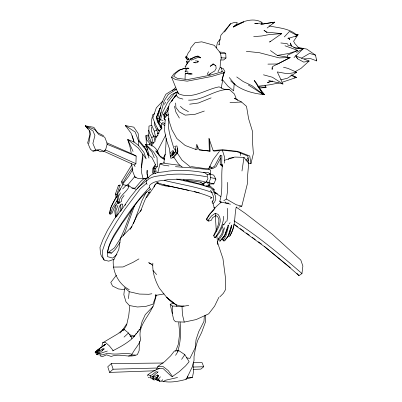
<?xml version="1.0" encoding="UTF-8"?>
<svg xmlns="http://www.w3.org/2000/svg" width="402" height="402" viewBox="0 0 402 402"><rect width="100%" height="100%" fill="white"/><g stroke="black" fill="none" stroke-linecap="round" stroke-linejoin="round"><path stroke-width="0.6" d="M98.626 354.83L97.626 354.755L97.591 352.428L103.475 348.248L102.394 350.926M212.839 203.729L214.522 202.206L215.814 199.312L215.442 196.04L212.944 190.226L208.864 185.97L207.578 182.407L206.156 181.895L202.392 183.674L200.643 182.262M152.916 173.654L152.976 168.086L155.388 164.539L151.82 157.358L147.911 154.494L145.368 148.177L139.052 140.444L138.127 133.394L133.806 127.153L125.489 125.645L131.092 133.223L134.183 142.052L138.554 145.524L143.886 152.298L146.152 158.885L138.328 148.087L127.71 139.494L130.047 147.082L131.183 152.855M156.358 378.649L154.564 379.97L153.619 379.835L153.7 377.272L157.413 374.925L158.649 375.548L155.85 379.121L157.298 380.403L158.634 380.076L158.524 379.066L160.443 376.774M117.851 214.969L117.907 211.563L119.474 206.216L121.474 204.05L122.695 204.186L121.454 210.532M189.096 73.832L192.176 73.993L185.613 73.229L185.211 73.938L185.046 79.239M210.532 174.282L210.603 170.036L209.291 169.649L192.935 167.956L175.393 166.684M222.567 165.835L221.688 164.991L221.859 155.73L220.381 155.192L214.547 166.257L210.869 168.383L209.306 166.443M222.391 166.544L220.206 164.423L220.381 155.192M99.475 351.016L99.5 349.77L99.877 349.856L96.55 352.057L96.048 353.222L96.591 354.463L97.626 354.755M205.226 315.208L205.729 321.298L201.598 332.544L197.668 340.479L195.588 347.65L194.02 356.559L194.03 360.353L192.483 366.418L186.322 379.292C178.488 381.392 169.714 383.141 161.78 381.051L159.79 381.372L158.524 379.066L156.815 379.865L155.85 379.121L156.247 378.146L157.659 377.965L156.85 378.563L156.815 379.865L157.298 380.403M149.368 188.076L149.438 185.538C154.056 180.126 162.086 181.066 168.398 179.538C180.513 178.82 192.714 179.327 204.648 181.629M224.326 163.117L224.507 156.911L222.311 150.052M89.681 130.695L89.832 134.982L87.671 142.805L90.51 149.363L92.937 151.137L95.631 150.031L100.264 149.639L134.374 165.051L135.906 163.684L136.167 156.112L133.966 154.76L106.947 142.881M139.484 341.353L139.137 350.614L137.373 354.624C129.022 358.463 119.711 352.856 111.218 356.479L106.515 354.835L102.349 356.685L100.183 355.901L99.761 353.584L98.646 352.765L98.244 353.891M168.875 118.168C166.86 128.58 171.126 138.348 173.775 148.097L175.84 151.011M195.397 60.868L198.221 61.154L198.196 61.903L195.97 62.873L193.593 62.405L195.392 62.511M124.072 195.483L121.876 198.417L121.454 201.437L119.67 202.568L117.917 202.467L116.892 201.658L118.178 194.603C114.464 200.528 109.791 206.573 109.716 213.909L110.439 214.176M186.895 70.531L186.734 69.435M120.565 204.578L120.067 211.789M151.604 126.796C149.981 132.193 154.795 136.157 155.147 141.318L153.217 143.112L151.438 142.408L148.71 136.037L148.976 126.072L151.861 125.424M204.337 315.771L203.975 321.359L198.744 331.625L196.065 339.615L195.181 347.825L189.93 358.383L186.468 357.825M223.723 216.271C223.437 224.05 219.608 231.391 215.08 237.567L214.276 237.502M154.73 122.067L154.539 125.002L156.926 130.193L158.011 135.243L155.654 137.253L153.664 135.605M146.916 173.493L147.167 170.247L147.142 173.076L147.74 175.875L146.574 178.875L138.449 178.649L134.961 177.106L132.841 171.77L131.534 163.508M234.21 83.706L233.637 90.837L227.813 86.083L222.366 79.536M186.015 68.601L185.875 70.31L185.046 72.038L185.347 71.682L186.784 71.697L188.257 72.069M222.638 164.011C220.487 176.403 223.592 189.236 219.758 201.352L220.874 202.683M96.716 352.951L96.349 351.001L95.867 351.66L95.766 352.82L96.359 351.665L98.495 349.74M166.242 138.378L165.503 151.76L163.82 162.961L159.941 163.966L157.83 172.538M129.791 305.957L128.735 315.655L126.62 325.107L123.248 330.816M128.459 298.616L129.228 291.711L124.635 287.656L123.851 294.721L125.972 301.807L129.384 305.525L137.338 306.982L145.599 306.445L152.941 304.213L155.071 298.465L155.951 294.189M197.658 146.187L197.307 149.227L195.839 149.474L185.191 145.479L176.785 138.479L171.92 129.7L169.031 120.871L167.745 110.887L169.307 104.078L173.584 98.299M233.723 224.286L265.069 247.074L289.023 266.878L299.008 275.611L301.962 273.551L302.872 266.044L300.827 260.104L272.209 234.175L245.084 213.251L236.316 207.216M158.82 121.615L159.177 118.766L164.247 100.766L168.217 94.54L175.865 89.676M157.122 121.123C159.046 111.907 161.207 102.404 165.966 94.184L174.031 89.169L176.433 89.279M226.949 221.135L227.728 215.839L227.261 208.281M241.974 171.031L243.974 157.373L234.708 157.046L224.482 160.282M148.675 178.026L148.84 176.95C153.74 171.513 162.041 172.649 168.569 171.081C180.835 169.775 193.231 170.538 205.327 172.895M223.738 200.794L226.326 199.005L227.592 190.99L227.296 182.347M88.767 143.665L90.36 134.082L89.942 131.268L85.279 125.856L93.837 127.308L97.55 132.605L103.585 135.715M236.281 206.874C234.085 216.356 235.838 227.457 229.823 235.662M141.388 167.669L142.821 159.478L142.765 154.318L141.303 166.116L141.725 173.237L143.001 178.418L146.574 178.875M195.839 149.474L196.749 144.358L199.101 149.83L210.075 151.177L209.568 138.931M208.98 169.468L209.517 166.483M166.287 116.233L166.724 113.841M221.18 88.239L222.668 80.44M231.577 225.03L227.994 236.301L224.437 240.969L223.216 240.823L226.004 235.602L228.693 225.617L227.974 225.396M140.474 328.952L140.826 327.173M185.714 379.066L192.422 377.423L193.407 372.453L193.076 363.443M164.021 118.394L164.669 115.143M128.545 356.107L131.685 355.056C133.961 349.549 138.911 345.368 140.71 339.514C137.082 326.675 148.182 317.434 152.73 306.671M170.443 155.328L170.619 158.147L171.709 158.162L177.061 152.7L177.639 149.891L176.991 145.966L175.664 146.067M216.311 47.928L217.407 42.652L220.095 39.311M101.927 346.238L102.641 342.821L117.781 333.846L123.695 329.082L128.484 333.007L132.228 338.549C126.354 343.655 119.449 347.423 112.535 350.906M131.66 165.036L121.866 181.051L121.51 182.689L122.947 184.709M160.705 127.761L161.664 123.535L162.921 122.585L164.996 123.891M116.193 204.99L114.776 210.99L115.454 216.522L116.314 215.673L115.851 210.864L117.942 205.422M210.075 151.177L209.326 150.951L208.939 138.198L213.145 150.569L213.889 151.147L222.929 150.258L237.095 151.745L247.803 156.001L248.647 163.433L250.964 163.644L253.386 153.494L252.521 142.303L252.471 131.323L248.617 118.746L246.506 106.339L241.532 102.007L234.426 98.284L235.451 99.013M161.107 112.299L158.855 121.585L160.579 122.575M223.487 74.219L221.889 80.611L224.13 72.767L222.412 71.646L209.97 75.254L187.513 79.561L177.176 78.264L173.639 76.254L175.704 73.275L180.212 69.737L185.513 68.069L185.804 68.265L185.473 68.079M233.733 225.577L232.748 229.502L230.301 235.356L229.311 236.843M224.507 227.632L222.683 234.562L218.834 239.939L218.437 238.647L221.768 233.944L223.216 229.281L222.653 227.316M164.051 293.917L156.303 295.304L153.423 306.098L145.248 314.66L142.042 321.736L140.122 329.198L133.384 337.208L130.022 336.172M261.813 24.21L262.044 22.406C252.984 17.11 241.321 21.527 233.341 26.994L237.11 23.612L237.054 22.346L234.848 22.281L230.592 23.708L220.894 35.255L218.914 45.019L219.397 43.913M189.377 61.571L190.04 59.124L191.231 60.034M238.984 207.1L241.813 206.151L247.341 183.915L247.351 178.583L248.692 163.333L243.974 157.373M88.078 128.936L85.279 125.856L94.661 129.474L98.807 134.554L104.761 137.228L106.731 142.243L107.133 144.338L105.54 149.981L103.605 151.408L100.631 151.77L98.063 150.519L92.937 151.137M147.559 375.981L147.896 374.835L149.358 373.714L153.604 371.026L159.298 368.252M159.875 122.138L158.855 121.585L160.483 119.771L162.89 111.716L167.348 102.827L174.166 93.852L177.719 91.54M221.673 72.179L222.12 70.672L221.286 67.667L220.125 67.39M224.994 234.833L225.829 232.08M177.558 351.634C180.895 342.223 180.905 331.831 180.081 322.007M116.892 201.658L117.505 201.392L118.047 199.638L118.615 196.035L120.419 192.834M96.45 352.82L95.555 352.901L95.138 352.378L95.415 351.509M213.497 235.848C215.748 230.592 219.236 225.472 218.874 219.407L217.683 216.653L215.924 215.643L215.17 213.316L211.573 215.899L208.156 220.266L208.834 221.085L211.402 220.216L212.522 217.693L215.924 215.643M228.205 225.04L224.693 235.321L220.025 241.094L219.02 240.803L218.437 238.647M177.433 91.616L175.644 96.812L176.036 94.766L178.212 97.716L182.97 99.108M140.464 211.382C143.248 204.794 145.318 197.372 149.66 191.724M134.685 205.196L125.434 230.914L123.253 235.899M116.228 197.488L115.459 193.915L118.349 185.734L119.675 185.046L120.776 185.121M187.191 73.611L187.498 72.752M227.723 227.713L225.014 235.291L220.025 241.094M96.626 351.217L96.967 350.298L102.912 346.142M119.454 191.412L120.469 188.679L123.022 184.719L123.223 183.397L128.715 176.282L132.851 169.307M132.188 208.799L124.7 228.743L120.54 238.21L114.485 247.813L108.475 252.32L107.369 252.069M175.679 351.207L178.282 344.398L179.704 333.263L178.684 322.484M117.876 202.337L119.67 202.568L119.082 201.397C120.022 194.824 126.695 192.367 128.967 186.613L127.906 184.739L134.992 176.352M102.912 346.474L103.259 345.609L105.766 344.303M125.047 205.397L125.519 204.236M133.394 223.834L141.941 200.683L146.464 191.744M163.112 158.453L165.312 154.237M207.236 186.618L208.864 185.97L209.743 184.845L208.96 182.342L210.447 178.945L210.12 174.106L208.261 172.513L205.648 172.393M210.08 184.005L213.824 183.91L215.899 179.171L213.753 175.166L209.407 173.805M186.242 57.38L188.171 52.989L190.292 50.21L190.643 48.024L195.065 42.672L201.729 41.838L214.226 45.3L220.437 52.974L221.316 57.938L220.452 61.606L220.12 67.536L218.03 71.752M187.257 377.207L187.754 376.066M116.55 195.995L110.46 208.497L109.716 213.909L111.108 213.944M156.594 369.207L157.88 366.388L164.714 361.584L170.659 355.84L174.367 351.026L178.594 350.479L184.809 354.639L189.126 361.725L185.573 365.9L179.352 371.584L172.483 376.493L171.498 376.423L163.187 368.614L158.72 368.473L157.855 369.227M164.513 104.349L165.559 102.088M173.187 154.72L172.448 154.031L173.327 152.991L173.84 154.092L172.94 154.735L172.448 154.031L173.327 152.991L172.719 150.187M218.854 297.344L214.613 306.138L208.698 313.826L196.191 319.56L184.242 322.102L175.468 321.746L173.694 319.711L170.172 304.229L174.071 303.188M130.323 229.416L137.419 214.909L141.605 209.668M161.78 381.051L162.529 379.563M188.427 59.863L187.071 59.099L185.603 56.556L185.704 57.958L186.111 57.672L187.417 59.998L188.427 59.863L188.91 58.908L187.769 58.295L186.468 56.114M157.991 134.102L160.287 129.575M157.277 135.504L154.69 140.429M208.543 71.737L207.452 73.873L208.04 74.867L209.598 74.677L210.437 73.893M223.768 73.672L224.899 71.476L223.12 68.43L221.281 68.038M228.1 236.331L229.959 232.733L231.763 225.808L228.346 235.994L224.894 240.381M220.396 158.483L216.02 166.73L212.271 168.78L210.869 168.383M116.791 195.457L120.253 188.95M165.885 134.811L156.906 151.946M203.834 185.312L203.342 184.347L202.392 183.674L203.347 184.086L206.156 181.895L207.929 178.699L207.105 174.538L204.603 172.458L203.412 172.639M223.216 240.823L222.688 239.009L224.708 235.356M157.348 372.649L158.031 371.755L152.639 376.709L151.951 377.88L152.509 379.161L153.619 379.835M155.966 183.588L153.921 187.046L154.815 184.925L157.187 183.131L158.378 182.794M111.691 213.844C113.64 210.135 114.148 205.492 117.982 202.889L119.183 203.382L117.726 202.94M210.743 198.749L211.633 197.302M163.73 116.359L163.569 114.65L168.87 106.249M175.563 355.363L178.594 350.479M188.367 61.571L185.051 66.843L186.056 66.848M186.262 65.099L188.659 61.486M117.61 199.709L112.208 208.392L110.972 213.01L109.761 212.879M122.58 330.122L126.575 324.032M222.834 224.612L223.919 224.658L226.185 221.251M120.062 242.371L115.359 249.315L111.59 253.069L107.535 252.813C109.113 241.778 116.64 232.869 122.022 223.472C131.369 211.884 138.067 197.362 150.866 189.076M181.588 359.383L184.809 354.639M171.86 100.646L175.483 95.319M171.639 101.465L172.674 99.967M174.061 97.967L175.443 95.972M146.423 197.824L153.911 187.091M166.021 112.424L165.333 113.409L164.684 116.635L165.423 117.238M237.723 100.289L236.326 99.088L234.436 94.013L229.175 89.375L224.04 89.219L219.11 86.867C205.427 89.339 192.377 99.997 178.192 93.611L171.559 77.119L173.785 73.978L178.619 70.26L185.779 68.059M211.985 202.126L213.794 199.608L213.598 196.714L211.226 191.241L210.427 190.317M224.497 32.039L230.592 23.708M132.374 167.85L126.72 176.187L122.736 183.146L121.866 181.051M219.412 151.323L213.125 159.644L208.653 168.734L205.824 168.704L191.267 166.614M208.156 220.266L206.558 219.492C210.367 212.884 215.281 206.839 221.396 202.121L230.507 204.216M116.409 275.149L110.776 282.505L112.6 286.063L118.464 288.953L124.489 289.636M133.384 337.208L134.916 335.228M135.68 334.238L136.444 333.248M137.208 332.258L137.971 331.268M138.74 330.278L139.504 329.288M151.8 144.856L153.594 142.549M165.453 120.153L164.111 118.62L166.132 116.037L168.584 114.6M229.065 223.999L230.16 222.602M154.7 171.875L154.001 168.493L155.69 166.353L157.363 166.458L157.041 157.514L153.504 151.881L145.71 144.348L148.212 151.765L148.73 155.308M208.864 185.97L209.743 184.845M167.041 100.244L171.493 94.701L176.222 92.319M156.187 171.694L155.509 168.765L157.363 166.458M190.151 59.245L194.709 56.823L197.945 55.978L200.719 57.818L197.663 57.556L191.834 59.968L190.809 59.848L190.151 59.245L194.613 57.32L197.824 56.416L200.719 57.818M270.325 41.19L269.601 42.079L281.717 33.617L266.601 32.125L263.978 30.306L267.013 32.482M155.237 165.709L153.177 168.222L153.001 172.468L153.328 173.614M96.359 351.665L95.661 352.504L95.138 352.378M137.449 188.669L142.986 182.096L146.956 178.081M158.649 375.548L156.247 378.146L156.85 378.563M171.9 155.644L175.604 151.654L177.061 152.7M119.866 333.193L123.695 329.082M160.8 107.349L159.961 108.244L156.554 117.349L157.277 119.062M160.428 108.032L159.589 108.927L156.182 118.037L158.589 123.746L161.619 128.846L158.981 130.977L157.152 128.751M172.373 90.852L175.362 87.681M162.594 101.209L156.298 107.857L152.825 117.917L155.579 124.68L158.981 130.977M145.961 150.66L147.685 148.846M284.289 36.924L289.465 31.477L297.385 35.602L287.752 38.572M163.569 114.65L165.353 113.681L168.267 110.063L167.925 107.615M149.368 187.453C135.891 201.859 124.57 218.261 114.078 234.949C110.575 241.627 106.721 248.858 107.54 256.647L112.671 258.104L116.932 254.406M122.65 188.93L126.258 185.282L127.906 184.739L131.916 187.98L136.082 189.317M219.688 297.023L223.386 293.309L225.572 289.525L225.547 278.42L222.959 258.622L217.311 241.863L217.799 244.225M228.195 159.373L229.482 158.127L233.642 157.72M172.991 154.363L173.659 153.72L173.297 150.735M172.94 154.735L173.84 154.092M294.023 57.551L303.329 48.657L293.847 47.582M132.032 226.542L120.535 238.145L118.756 249.672L113.218 260.808C112.681 272.335 118.831 284.38 129.263 289.696M187.769 62.642L186.699 62.858L186.664 61.245L186.975 60.953M124.027 337.122L128.484 333.007M245.843 160.257L248.426 157.896M163.242 363.021L111.274 363.584L107.771 366.78L109.6 372.413L155.222 370.765M247.034 161.277L248.783 159.689M109.6 372.413L113.123 369.222L157.478 368.016M159.252 380.764L160.066 380.036M144.057 178.533L140.831 181.372L135.057 188.186L131.916 187.98M197.407 61.868L198.221 61.154M146.72 183.081L140.298 188.709L124.751 209.487L116.897 221.351L109.887 233.044L105.43 242.135L102.525 250.541L102.796 256.943L104.163 260.074L108.731 261.159L114.118 259.23M214.211 209.688L209.532 214.191L206.427 219.115L206.558 219.492M219.512 52.024L223.834 52.411L225.728 53.381L225.984 57.988L223.663 59.963L220.708 59.988M213.578 64.29L213.085 63.893L210.176 66.315L213.578 64.29L215.804 65.702L216.186 68.39L214.768 70.928L209.281 74.214M193.297 362.694L202.06 362.599L203.703 366.755L200.844 369.116L193.342 369.388M146.881 180.367L138.399 187.131L130.384 196.995L122.861 207.929L114.289 219.03L107.465 230.326L102.992 239.461L99.977 247.346L100.515 253.667L101.435 256.124L104.163 260.074M104.48 348.78L100.153 352.232L98.646 352.765M156.614 371.252L151.941 374.971L150.127 375.463L147.896 374.835M267.094 28.045L274.752 22.15L265.295 23.582L260.692 24.738M103.409 345.795L105.404 344.363M96.792 350.7L104.435 345.032M295.274 36.753L298.083 34.688L295.068 34.592M185.211 73.938L186.412 73.601M99.5 349.77L96.525 351.81L95.867 351.66M163.232 381.704L165.373 380.277L177.583 377.493M149.735 189.236L150.73 188.588M297.058 35.351L298.083 34.688L293.611 41.265L294.892 43.622L299.249 48.416M283.465 67.209L288.088 68.44L296.661 72.244L287.35 78.269L280.787 79.842M301.43 58.195L309.54 53.431L315.51 55.129L316.721 60.898L310.706 58.642L304.128 58.868M138.966 258.888L132.982 262.37L123.047 266.963L113.309 267.084M295.038 71.762L301.043 68.355L309.108 61.029L296.249 56.149M272.626 23.351L274.752 22.15L263.868 23.844L261.466 23.718M296.5 52.411L303.329 48.657L295.666 48.351L291.586 45.939L287.827 45.059M150.127 375.463L150.403 376.996L152.665 376.689L154.237 375.875M104.887 344.785L103.259 345.609L104.927 344.821M154.795 113.63L152.71 114.686L151.428 120.937L151.624 125.062L154.247 131.112L155.654 137.253M153.217 143.112L151.715 137.529L153.916 136.509M155.976 171.046L154.072 171.91L155.685 173.599M104.535 150.428L105.54 149.981L135.906 163.684M307.982 61.531L309.108 61.029L303.756 62.114L297.55 58.813L295.746 55.727M280.631 34.095L281.717 33.617L268.963 34.612L261.933 35.969L253.657 36.622M153.629 378.754L158.041 376.654L157.413 374.925M211.15 97.862L198.367 103.007L189.588 104.198M206.095 186.427L208.869 185.317M97.58 353.78L98.671 353.348M270.244 81.495L267.42 82.596L272.797 80.998M148.368 134.966L145.966 135.499L146.333 139.509L149.84 143.479L151.363 142.916L152.026 146.278M99.761 353.584L107.364 351.026M204.352 111.032L195.111 114.289L185.181 115.123L179.282 111.912L175.87 107.45L175.679 102.982M154.247 131.112L156.926 130.193M282.676 82.078L296.445 77.43L291.52 74.842M295.425 51.154L297.787 50.401L284.983 45.773M187.709 59.265L188.91 58.908M224.13 72.767L211.412 76.511L187.221 81.169L175.508 79.626L171.559 77.119M102.641 342.821L105.088 342.152L109.324 345.826L113.223 350.639M210.532 198.02L211.537 197.754M159.795 126.73L161.498 126.298M161.302 125.766L160.167 126.052L161.996 128.163L158.961 123.057L157.76 120.203M279.134 82.918L269.571 84.817L257.798 86.269M270.415 50.567L277.305 55.426L289.033 53.436L297.787 50.401L287.365 55.225L287.46 56.697M188.151 74.089L190.93 73.963M149.036 135.67L147.921 135.881L148.333 139.69L151.363 142.916M161.393 163.689L159.941 163.966L163.674 165.182L169.021 165.946M151.896 293.736L148.82 294.284L139.424 294.068L129.228 291.711M131.539 338.67L132.228 338.549M294.063 77.837L296.445 77.43L290.726 75.285M296.661 72.244L290.189 73.34L284.948 73.305L277.295 71.933L282.958 83.998L268.657 80.465M170.172 304.229L172.287 306.002L182.026 306.49L188.809 305.364M118.349 185.734L119.881 185.503L116.66 194.885L115.459 193.915M157.127 133.379L159.197 133.067M207.105 174.538L210.12 174.106M296.168 35.768L297.385 35.602C289.666 28.21 278.787 28.055 268.978 25.874M143.75 146.418L146.378 146.057M229.175 89.375C214.668 89.334 202.869 100.711 188.503 100.143M258.994 88.199L266.094 87.279L264.928 85.149M172.493 157.855L173.383 157.775L177.232 153.363L177.905 151.418L177.508 148.082M213.145 150.569L222.688 149.71L238.004 151.403L249.758 156.021L250.964 163.644M187.005 377.774L192.422 377.423M254.426 23.567L262.134 23.004M206.864 220.537L208.834 221.085M100.178 354.971L102.6 354.8L107.967 353.187C115.876 355.479 123.886 352.313 131.866 354.157M164.438 162.921L163.82 162.961L165.845 163.524L179.769 165.333M229.974 102.58L241.532 102.007M193.086 367.046L203.703 366.755M131.685 355.056L135.343 354.961M267.893 64.124L277.822 63.983L290.164 57.571L277.305 55.426M174.468 146.499L175.317 146.504L175.975 150.147L175.734 151.624L171.222 156.272L170.317 156.112L169.86 152.373M117.505 201.392L119.082 201.397M220.175 53.325L225.728 53.381M157.88 366.388L163.086 366.539L168.252 370.584L172.483 376.493M220.728 57.813L225.984 57.988M183.87 180.543L191.769 180.92L201.367 182.267M255.456 23.401L257.858 23.527M258.355 86.792L266.094 87.279L264.878 86.978M228.758 203.151L225.834 202.915L225.115 201.824M155.162 295.209L156.303 295.304M246.305 51.325L259.38 52.707L279.184 57.893L290.164 57.571L272.516 66.566L272.134 69.471L272.048 67.662M280.802 42.969L287.038 43.642L288.043 44.391M184.051 305.967C172.458 307.103 165.619 295.837 159.272 288.063C155.087 280.395 152.162 271.963 152.855 263.114M199.101 149.83L209.326 150.951M215.055 65.606L215.804 65.702M172.217 186.819L165.317 185.92L159.901 184.568L156.931 182.88M134.961 177.106L136.152 177.267M223.919 224.658L223.276 224.567L219.638 232.376L215.703 237.386L215.08 237.567L213.784 236.069C217.045 229.693 223.698 221.195 217.99 214.326L215.17 213.316M152.735 378.362L150.614 378.061L150.403 376.996M206.759 176.795C193.839 174.362 180.639 173.418 167.533 174.654C160.624 176.227 152.011 175.212 146.72 180.759L146.645 183.382L147.062 184.533M206.156 181.895L208.96 182.342M241.813 206.151L236.23 204.764L226.326 199.005M96.591 354.463L97.555 354.629M123.504 184.794L126.258 185.282L128.967 186.613M154.001 168.493L155.509 168.765M149.504 192.679L148.318 192.457L150.062 192.89M183.307 179.96L184.513 180.186M186.327 180.528L204.105 184.985M297.972 47.406L306.691 49.074L315.51 55.129M210.251 177.523L213.743 178.247L215.899 179.171M163.689 184.809L188.935 190.442M176.639 179.071L199.146 184.247L209.542 187.412M164.262 180.392C180.307 184.423 196.859 186.749 212.397 192.578M108.475 252.32L111.59 253.069M194.141 191.578L199.317 192.844M208.794 182.654L213.824 183.91M160.483 119.771L163.056 120.469M129.469 334.71L134.564 336.092M263.446 74.807L272.375 77.239L282.958 83.998M117.329 215.959L116.314 215.673L116.339 216.854M157.499 118.258L159.177 118.766M148.207 377.262L149.579 377.674M147.182 177.905L148.232 178.277M96.55 352.057L97.591 352.428M220.206 164.423L221.688 164.991M205.779 185.618L207.452 186.257M159.875 124.329L158.79 123.911L157.679 122.052M134.183 142.052L127.71 139.494L133.042 151.459M107.133 144.338L136.167 156.112M156.609 182.533C174.694 188.633 194.473 189.814 212.04 197.623M219.758 201.352L221.396 202.121M97.601 150.167L98.656 150.685M263.441 94.143L264.556 94.701L258.029 86.264M151.428 264.064L148.705 262.672L152.805 265.23M159.79 381.372L158.885 380.905L158.634 380.076M152.639 376.709L153.7 377.272M188.493 111.711L183.217 108.882L180.337 106.379M186.664 61.245L187.558 61.782M230.612 80.747C239.476 89.998 252.2 93.43 264.556 94.701L261.586 92.42M212.859 188.704L214.703 189.819M213.899 207.553L214.969 208.211M248.29 84.933L263.129 94.455L256.159 82.701L254.175 80.425L263.129 94.455L251.908 85.631L243.255 81.581L236.698 76.938M164.443 159.654L160.815 157.303L155.8 150.835L159.328 155.534L164.544 158.936M161.664 123.535L164.654 125.504M214.653 192.432L220.844 196.563M233.984 220.809C258.24 236.281 280.325 254.672 301.962 273.551M214.894 192.146L217.477 193.87M85.279 125.856L93.073 131.047L94.912 135.544L92.882 143.439L95.631 150.031M234.662 224.522L237.693 226.728M240.215 228.567L243.748 231.14M246.27 232.979L249.3 235.185M252.33 237.391L255.355 239.597M258.385 241.803L261.416 244.009M165.353 113.681L167.428 115.263M190.623 167.111L182.056 160.197L177.217 152.951M290.339 267.737L264.31 246.391M173.764 303.214L166.73 297.495L176.604 305.158L176.855 306.364M182.201 167.111L178.473 163.981L173.785 157.076M213.085 63.893L214.266 64.918M209.417 185.347L213.236 188.829L215.683 193.875M172.322 155.489L169.744 151.574L169.714 149.479L166.368 139.846L164.503 130.323L165.167 119.741L164.111 118.62M147.227 176.599L148.464 177.83M288.536 38.25L289.787 39.542L288.36 37.818M296.872 273.355L299.008 275.611M126.298 126.504L125.489 125.645L135.208 132.037L138.504 140.861L146.383 150.438L148.991 158.107M153.016 270.481L156.634 274.576M160.524 127.575L161.619 128.846M229.281 77.561L235.255 84.857M210.055 166.041L211.899 168.322M147.318 148.087L145.71 144.348L152.001 152.237L154.303 157.775M203.347 184.086L204.166 185.478M179.392 118.093L175.865 112.032L174.438 106.123M173.161 153.343L173.594 154.107M316.143 59.818L316.721 60.898M222.688 239.009L223.331 240.235M151.715 137.529L149.469 132.972L148.624 130.142M295.988 55.546L297.55 58.813M146.876 174.036L147.74 175.875M134.374 165.051L135.057 166.639M291.631 46.285L290.319 42.994L291.355 45.848M190.432 58.898L190.809 59.848M111.274 363.584L113.123 369.222M212.216 200.804L214.603 209.135M132.248 135.685L133.494 140.308L133.605 142.052M155.388 164.539L155.584 165.292M184.242 322.102L182.423 314.575L182.026 306.49M171.815 151.097L172.448 154.031M217.311 241.863L217.799 244.15L216.789 235.607M172.654 152.695L172.875 153.805M115.304 214.904L115.796 217.366M146.363 144.082L145.966 135.499M240.15 152.559L240.572 155.589M175.282 148.966L175.604 151.654M215.361 215.794L216.281 231.331M148.861 153.594L148.941 154.745M172.287 306.002L172.669 313.751M178.136 92.37L178.192 93.611M149.84 143.479L149.906 145.147M138.504 140.861L138.554 145.524M145.71 144.348A18.065 14.08 -82.5 0 1 159.328 155.534M237.688 24.592L233.341 26.994L243.587 21.944L237.688 24.592M187.633 68.089L186.352 68.31L188.955 68.28L187.633 68.089"/></g></svg>
